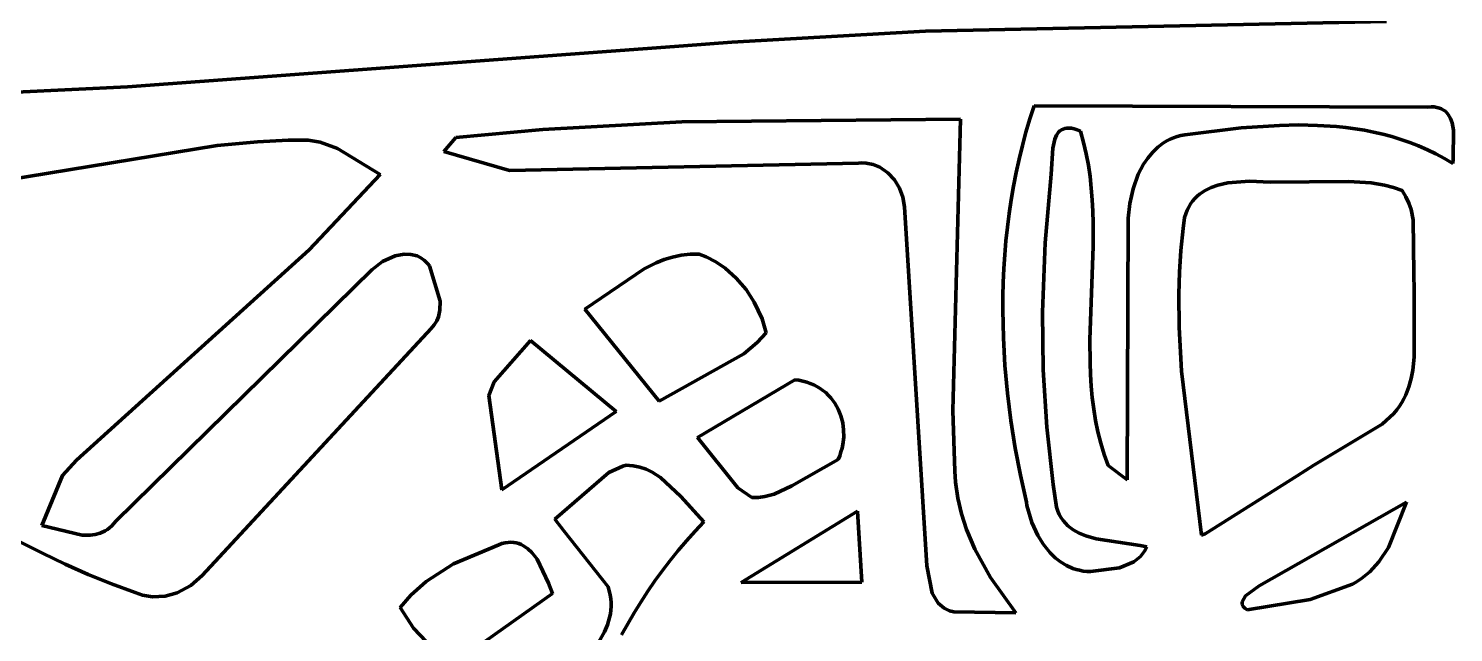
# Model space of a CAD drawing. Header units: millimetres. Extents: x 0 to 14, y 0 to 17.6.
# Drawn here: x 9.895 to 11.769, y 11.856 to 12.651 of the extents above; entities that cross this region are included whole.
import ezdxf

# ---------------------------------------------------------------- set-up
doc = ezdxf.new("R2010")
doc.units = ezdxf.units.MM
doc.layers.add('color#010506ff', color=7, linetype='CONTINUOUS', lineweight=100)
doc.layers.add('color#ffffffff', color=7, linetype='CONTINUOUS', lineweight=100)

msp = doc.modelspace()

# ---------------------------------------------------------------- linework, layer by layer
at = {"layer": 'color#010506ff'}
for p, q in [((10.8199, 12.6327), (11.0746, 12.6474)), ((11.0746, 12.6474), (11.6804, 12.66)), ((10.0256, 12.5739), (10.7563, 12.6279)), ((10.7563, 12.6279), (10.8199, 12.6327)), ((9.8792, 12.5669), (10.0256, 12.5739)), ((11.2173, 12.5492), (11.2117, 12.5318)), ((11.7349, 12.5474), (11.2173, 12.5492)), ((11.7392, 12.5476), (11.7349, 12.5474)), ((11.7432, 12.5475), (11.7392, 12.5476)), ((11.7468, 12.5469), (11.7432, 12.5475)), ((11.7501, 12.5461), (11.7468, 12.5469)), ((11.753, 12.545), (11.7501, 12.5461)), ((11.7557, 12.5435), (11.753, 12.545)), ((11.758, 12.5418), (11.7557, 12.5435)), ((11.7601, 12.5398), (11.758, 12.5418)), ((11.7619, 12.5375), (11.7601, 12.5398)), ((11.7648, 12.5325), (11.7619, 12.5375)), ((11.7669, 12.5266), (11.7648, 12.5325)), ((10.5714, 12.5178), (10.4573, 12.5073)), ((10.7542, 12.528), (10.5714, 12.5178)), ((11.1206, 12.5316), (10.7542, 12.528)), ((11.1105, 12.1483), (11.1206, 12.5316)), ((11.2066, 12.5143), (11.2019, 12.4966)), ((11.2117, 12.5318), (11.2066, 12.5143)), ((11.2467, 12.5102), (11.2496, 12.5144)), ((11.2496, 12.5144), (11.2513, 12.516)), ((11.2513, 12.516), (11.2532, 12.5174)), ((11.2532, 12.5174), (11.2554, 12.5185)), ((11.2554, 12.5185), (11.2578, 12.5193)), ((11.2578, 12.5193), (11.2604, 12.5197)), ((11.2604, 12.5197), (11.2634, 12.5198)), ((11.2634, 12.5198), (11.2666, 12.5194)), ((11.2666, 12.5194), (11.2701, 12.5187)), ((11.2701, 12.5187), (11.274, 12.5175)), ((11.274, 12.5175), (11.2782, 12.5158)), ((11.2782, 12.5158), (11.2823, 12.5009)), ((11.4154, 12.511), (11.4896, 12.5199)), ((11.4896, 12.5199), (11.5398, 12.5233)), ((11.5398, 12.5233), (11.5649, 12.5238)), ((11.5649, 12.5238), (11.5899, 12.5233)), ((11.5899, 12.5233), (11.6148, 12.5217)), ((11.6148, 12.5217), (11.6271, 12.5204)), ((11.6271, 12.5204), (11.6394, 12.5188)), ((11.6394, 12.5188), (11.6516, 12.5168)), ((11.6516, 12.5168), (11.6637, 12.5145)), ((11.6637, 12.5145), (11.6758, 12.5117)), ((11.7687, 12.5169), (11.7669, 12.5266)), ((11.7681, 12.479), (11.7687, 12.5169)), ((10.1433, 12.497), (9.8656, 12.4511)), ((10.1966, 12.5018), (10.1433, 12.497)), ((10.2368, 12.5037), (10.1966, 12.5018)), ((10.2503, 12.5039), (10.2368, 12.5037)), ((10.2629, 12.5039), (10.2503, 12.5039)), ((10.2789, 12.5013), (10.2629, 12.5039)), ((10.3017, 12.493), (10.2789, 12.5013)), ((10.4573, 12.5073), (10.4412, 12.4888)), ((11.2019, 12.4966), (11.1976, 12.4789)), ((11.242, 12.4935), (11.2446, 12.5053)), ((11.2446, 12.5053), (11.2467, 12.5102)), ((11.2823, 12.5009), (11.2858, 12.486)), ((11.3799, 12.4945), (11.3876, 12.5003)), ((11.3876, 12.5003), (11.3918, 12.5028)), ((11.3918, 12.5028), (11.3961, 12.505)), ((11.3961, 12.505), (11.4006, 12.507)), ((11.4006, 12.507), (11.4054, 12.5086)), ((11.4054, 12.5086), (11.4103, 12.51)), ((11.4103, 12.51), (11.4154, 12.511)), ((11.6758, 12.5117), (11.6877, 12.5085)), ((11.6877, 12.5085), (11.6995, 12.5049)), ((11.6995, 12.5049), (11.7113, 12.5008)), ((11.7113, 12.5008), (11.7229, 12.4963)), ((11.7229, 12.4963), (11.7343, 12.4913)), ((10.3578, 12.4587), (10.3017, 12.493)), ((10.4412, 12.4888), (10.5279, 12.4638)), ((11.1976, 12.4789), (11.1938, 12.4612)), ((11.2398, 12.4593), (11.242, 12.4935)), ((11.2858, 12.486), (11.2887, 12.4709)), ((11.3613, 12.4721), (11.3668, 12.4803)), ((11.3668, 12.4803), (11.373, 12.4878)), ((11.373, 12.4878), (11.3799, 12.4945)), ((11.7343, 12.4913), (11.7456, 12.4857)), ((11.7456, 12.4857), (11.7568, 12.4797)), ((11.7568, 12.4797), (11.7678, 12.4731)), ((11.7678, 12.4731), (11.7681, 12.479)), ((10.2643, 12.3596), (10.3578, 12.4587)), ((10.5279, 12.4638), (10.9866, 12.4735)), ((10.9866, 12.4735), (10.99, 12.4738)), ((10.99, 12.4738), (10.9966, 12.4736)), ((10.9966, 12.4736), (11.0059, 12.4717)), ((11.0059, 12.4717), (11.0147, 12.4681)), ((11.0147, 12.4681), (11.0251, 12.461)), ((11.0251, 12.461), (11.0338, 12.4518)), ((11.1938, 12.4612), (11.1903, 12.4433)), ((11.2317, 12.3687), (11.2398, 12.4593)), ((11.2887, 12.4709), (11.2909, 12.4559)), ((11.3474, 12.4399), (11.3543, 12.4589)), ((11.3543, 12.4589), (11.3613, 12.4721)), ((11.0338, 12.4518), (11.0406, 12.4409)), ((11.0406, 12.4409), (11.045, 12.4288)), ((11.1903, 12.4433), (11.1873, 12.4254)), ((11.2909, 12.4559), (11.2926, 12.4407)), ((11.2926, 12.4407), (11.2938, 12.4255)), ((11.3431, 12.4204), (11.3474, 12.4399)), ((11.4502, 12.4415), (11.4423, 12.4376)), ((11.4587, 12.4446), (11.4502, 12.4415)), ((11.4722, 12.4477), (11.4587, 12.4446)), ((11.5005, 12.4499), (11.4722, 12.4477)), ((11.5278, 12.4487), (11.5005, 12.4499)), ((11.6305, 12.4495), (11.5278, 12.4487)), ((11.6605, 12.4477), (11.6305, 12.4495)), ((11.6781, 12.4446), (11.6605, 12.4477)), ((11.6897, 12.4415), (11.6781, 12.4446)), ((11.7012, 12.4375), (11.6897, 12.4415)), ((11.045, 12.4288), (11.0469, 12.4161)), ((11.1873, 12.4254), (11.1846, 12.4074)), ((11.2938, 12.4255), (11.2946, 12.4103)), ((11.3412, 12.4011), (11.3431, 12.4204)), ((11.423, 12.4199), (11.4207, 12.4159)), ((11.4257, 12.4235), (11.423, 12.4199)), ((11.4286, 12.4269), (11.4257, 12.4235)), ((11.4317, 12.43), (11.4286, 12.4269)), ((11.435, 12.4328), (11.4317, 12.43)), ((11.4423, 12.4376), (11.435, 12.4328)), ((11.7061, 12.4294), (11.7012, 12.4375)), ((11.71, 12.4211), (11.7061, 12.4294)), ((11.713, 12.4125), (11.71, 12.4211)), ((11.0469, 12.4161), (11.0763, 11.9439)), ((11.1846, 12.4074), (11.1823, 12.3894)), ((11.2946, 12.4103), (11.2951, 12.395)), ((11.3397, 12.0571), (11.3412, 12.4011)), ((11.4152, 12.4021), (11.4133, 12.3877)), ((11.4167, 12.4071), (11.4152, 12.4021)), ((11.4186, 12.4116), (11.4167, 12.4071)), ((11.4207, 12.4159), (11.4186, 12.4116)), ((11.7158, 12.3991), (11.713, 12.4125)), ((11.1823, 12.3894), (11.1804, 12.3713)), ((11.2951, 12.395), (11.295, 12.3644)), ((11.4133, 12.3877), (11.4104, 12.3589)), ((11.7164, 12.3286), (11.7158, 12.3991)), ((11.1804, 12.3713), (11.1788, 12.3531)), ((11.2284, 12.2777), (11.2317, 12.3687)), ((11.295, 12.3644), (11.2908, 12.2414)), ((9.9585, 12.0827), (10.2643, 12.3596)), ((10.3774, 12.3516), (10.3606, 12.3442)), ((10.3892, 12.3537), (10.3774, 12.3516)), ((10.3979, 12.3535), (10.3892, 12.3537)), ((10.4062, 12.3515), (10.3979, 12.3535)), ((10.4114, 12.349), (10.4062, 12.3515)), ((10.4162, 12.3457), (10.4114, 12.349)), ((10.4206, 12.3413), (10.4162, 12.3457)), ((10.7312, 12.3467), (10.7204, 12.3424)), ((10.7422, 12.35), (10.7312, 12.3467)), ((10.7535, 12.3524), (10.7422, 12.35)), ((10.7652, 12.3537), (10.7535, 12.3524)), ((10.7711, 12.3538), (10.7652, 12.3537)), ((10.7771, 12.3537), (10.7711, 12.3538)), ((10.7862, 12.3503), (10.7771, 12.3537)), ((10.7991, 12.3437), (10.7862, 12.3503)), ((11.1788, 12.3531), (11.1777, 12.335)), ((11.4104, 12.3589), (11.4086, 12.33)), ((10.3468, 12.3334), (10.0104, 12.0026)), ((10.3606, 12.3442), (10.3468, 12.3334)), ((10.4226, 12.3386), (10.4206, 12.3413)), ((10.4364, 12.2919), (10.4226, 12.3386)), ((10.7047, 12.3346), (10.6268, 12.2816)), ((10.7204, 12.3424), (10.7047, 12.3346)), ((10.8112, 12.3355), (10.7991, 12.3437)), ((10.8259, 12.3224), (10.8112, 12.3355)), ((11.1777, 12.335), (11.1769, 12.3168)), ((11.4086, 12.33), (11.4077, 12.3011)), ((11.7172, 12.3056), (11.7164, 12.3286)), ((10.8387, 12.3074), (10.8259, 12.3224)), ((10.8495, 12.2908), (10.8387, 12.3074)), ((11.1769, 12.3168), (11.1764, 12.2986)), ((10.4362, 12.28), (10.4364, 12.2919)), ((10.8598, 12.2686), (10.8495, 12.2908)), ((11.1764, 12.2986), (11.1763, 12.2804)), ((11.4077, 12.3011), (11.408, 12.2577)), ((11.7169, 12.2186), (11.7172, 12.3056)), ((10.432, 12.2661), (10.4343, 12.2715)), ((10.4343, 12.2715), (10.4362, 12.28)), ((10.6268, 12.2816), (10.7243, 12.1605)), ((11.1763, 12.2804), (11.1765, 12.2621)), ((11.2295, 12.2019), (11.2284, 12.2777)), ((10.1238, 11.9312), (10.4247, 12.256)), ((10.4247, 12.256), (10.4288, 12.2609)), ((10.4288, 12.2609), (10.432, 12.2661)), ((10.8653, 12.2504), (10.8598, 12.2686)), ((11.1765, 12.2621), (11.177, 12.2439)), ((11.408, 12.2577), (11.4111, 12.1999)), ((10.5553, 12.2404), (10.5075, 12.1859)), ((10.6681, 12.1468), (10.5553, 12.2404)), ((10.8357, 12.2229), (10.8533, 12.2377)), ((10.8533, 12.2377), (10.8653, 12.2504)), ((11.177, 12.2439), (11.1779, 12.2257)), ((11.2908, 12.2414), (11.291, 12.2108)), ((10.7394, 12.1688), (10.8357, 12.2229)), ((11.1779, 12.2257), (11.1791, 12.2075)), ((11.7152, 12.2015), (11.7169, 12.2186)), ((11.1791, 12.2075), (11.1824, 12.1712)), ((11.2341, 12.1263), (11.2295, 12.2019)), ((11.291, 12.2108), (11.2915, 12.1955)), ((11.2915, 12.1955), (11.2925, 12.1804)), ((11.4111, 12.1999), (11.4375, 11.9841)), ((11.7131, 12.1903), (11.7152, 12.2015)), ((10.5075, 12.1859), (10.5007, 12.1681)), ((10.903, 12.1887), (10.7748, 12.1126)), ((10.9083, 12.188), (10.903, 12.1887)), ((10.9135, 12.1869), (10.9083, 12.188)), ((10.9184, 12.1856), (10.9135, 12.1869)), ((10.9231, 12.1839), (10.9184, 12.1856)), ((10.9276, 12.182), (10.9231, 12.1839)), ((10.9319, 12.1798), (10.9276, 12.182)), ((10.936, 12.1773), (10.9319, 12.1798)), ((10.9398, 12.1746), (10.936, 12.1773)), ((11.2925, 12.1804), (11.2938, 12.1652)), ((11.706, 12.1689), (11.7101, 12.1794)), ((11.7101, 12.1794), (11.7131, 12.1903)), ((10.5007, 12.1681), (10.5177, 12.0437)), ((10.7243, 12.1605), (10.7394, 12.1688)), ((10.9434, 12.1717), (10.9398, 12.1746)), ((10.9468, 12.1685), (10.9434, 12.1717)), ((10.95, 12.1651), (10.9468, 12.1685)), ((10.9555, 12.1578), (10.95, 12.1651)), ((10.96, 12.1498), (10.9555, 12.1578)), ((11.1824, 12.1712), (11.1869, 12.135)), ((11.2938, 12.1652), (11.2957, 12.1501)), ((11.6976, 12.1539), (11.7007, 12.1588)), ((11.7007, 12.1588), (11.7035, 12.1638)), ((11.7035, 12.1638), (11.706, 12.1689)), ((10.5177, 12.0437), (10.6681, 12.1468)), ((10.9634, 12.1412), (10.96, 12.1498)), ((10.9658, 12.1322), (10.9634, 12.1412)), ((11.113, 12.0685), (11.1105, 12.1483)), ((11.2957, 12.1501), (11.2982, 12.1351)), ((11.6748, 12.1302), (11.6903, 12.1444)), ((11.6903, 12.1444), (11.6941, 12.1491)), ((11.6941, 12.1491), (11.6976, 12.1539)), ((10.967, 12.1228), (10.9658, 12.1322)), ((10.9671, 12.1132), (10.967, 12.1228)), ((11.1869, 12.135), (11.1926, 12.0989)), ((11.2423, 12.0509), (11.2341, 12.1263)), ((11.2982, 12.1351), (11.3012, 12.1202)), ((11.3012, 12.1202), (11.305, 12.1053)), ((11.5849, 12.0765), (11.6748, 12.1302)), ((10.7748, 12.1126), (10.8281, 12.0466)), ((10.9649, 12.0986), (10.9659, 12.1035)), ((10.9659, 12.1035), (10.9671, 12.1132)), ((11.305, 12.1053), (11.3094, 12.0905)), ((9.9401, 12.0626), (9.9585, 12.0827)), ((10.8991, 12.0493), (10.9598, 12.0839)), ((10.9598, 12.0839), (10.9618, 12.0888)), ((10.9618, 12.0888), (10.9635, 12.0937)), ((10.9635, 12.0937), (10.9649, 12.0986)), ((11.1926, 12.0989), (11.1994, 12.0632)), ((11.3094, 12.0905), (11.3146, 12.0758)), ((10.6583, 12.0666), (10.5873, 12.0053)), ((10.6769, 12.075), (10.6583, 12.0666)), ((10.6809, 12.0762), (10.6769, 12.075)), ((10.6856, 12.0761), (10.6809, 12.0762)), ((10.6902, 12.0756), (10.6856, 12.0761)), ((10.699, 12.0738), (10.6902, 12.0756)), ((10.7073, 12.071), (10.699, 12.0738)), ((10.7152, 12.0672), (10.7073, 12.071)), ((10.7263, 12.06), (10.7152, 12.0672)), ((11.1139, 12.0541), (11.113, 12.0685)), ((11.3146, 12.0758), (11.3397, 12.0571)), ((11.563, 12.0623), (11.5849, 12.0765)), ((9.9128, 11.997), (9.9401, 12.0626)), ((10.7529, 12.0351), (10.7263, 12.06)), ((10.8281, 12.0466), (10.8463, 12.0338)), ((10.8757, 12.0384), (10.8991, 12.0493)), ((11.117, 12.0328), (11.1139, 12.0541)), ((11.1994, 12.0632), (11.2072, 12.0277)), ((11.2466, 12.0209), (11.2423, 12.0509)), ((11.4422, 11.9861), (11.563, 12.0623)), ((10.7834, 12.0017), (10.7529, 12.0351)), ((10.8463, 12.0338), (10.855, 12.034)), ((10.855, 12.034), (10.8635, 12.0351)), ((10.8635, 12.0351), (10.8757, 12.0384)), ((11.122, 12.0121), (11.117, 12.0328)), ((11.2072, 12.0277), (11.208, 12.0233)), ((11.7067, 12.0278), (11.5134, 11.9175)), ((11.6833, 11.9681), (11.7067, 12.0278)), ((10.9853, 12.0159), (10.8321, 11.9218)), ((10.991, 11.9223), (10.9853, 12.0159)), ((11.1285, 11.9919), (11.122, 12.0121)), ((11.208, 12.0233), (11.2145, 12.0011)), ((11.2484, 12.016), (11.2466, 12.0209)), ((11.2505, 12.0114), (11.2484, 12.016)), ((11.2529, 12.0072), (11.2505, 12.0114)), ((9.966, 11.9843), (9.9128, 11.997)), ((9.9961, 11.99), (9.9898, 11.9871)), ((9.9991, 11.9919), (9.9961, 11.99)), ((10.0021, 11.9941), (9.9991, 11.9919)), ((10.0049, 11.9966), (10.0021, 11.9941)), ((10.0077, 11.9994), (10.0049, 11.9966)), ((10.0104, 12.0026), (10.0077, 11.9994)), ((10.5873, 12.0053), (10.5993, 11.9899)), ((10.5993, 11.9899), (10.6573, 11.9165)), ((10.7604, 11.9769), (10.7717, 11.9895)), ((10.7717, 11.9895), (10.7834, 12.0017)), ((11.1395, 11.9658), (11.1285, 11.9919)), ((11.2145, 12.0011), (11.2224, 11.9839)), ((11.2556, 12.0034), (11.2529, 12.0072)), ((11.2585, 11.9999), (11.2556, 12.0034)), ((11.2617, 11.9967), (11.2585, 11.9999)), ((11.2652, 11.9938), (11.2617, 11.9967)), ((11.2688, 11.9912), (11.2652, 11.9938)), ((11.2767, 11.9868), (11.2688, 11.9912)), ((9.8842, 11.9757), (9.9137, 11.9605)), ((9.9764, 11.9843), (9.966, 11.9843)), ((9.9832, 11.9853), (9.9764, 11.9843)), ((9.9898, 11.9871), (9.9832, 11.9853)), ((10.5135, 11.9717), (10.4542, 11.9464)), ((10.5178, 11.9732), (10.5135, 11.9717)), ((10.5219, 11.9742), (10.5178, 11.9732)), ((10.5258, 11.9748), (10.5219, 11.9742)), ((10.5296, 11.975), (10.5258, 11.9748)), ((10.5333, 11.9747), (10.5296, 11.975)), ((10.5367, 11.9741), (10.5333, 11.9747)), ((10.5401, 11.9732), (10.5367, 11.9741)), ((10.5432, 11.9719), (10.5401, 11.9732)), ((10.5463, 11.9703), (10.5432, 11.9719)), ((10.5519, 11.9664), (10.5463, 11.9703)), ((10.7495, 11.9641), (10.7604, 11.9769)), ((11.2224, 11.9839), (11.2298, 11.9719)), ((11.2298, 11.9719), (11.2385, 11.961)), ((11.2853, 11.9832), (11.2767, 11.9868)), ((11.299, 11.9793), (11.2853, 11.9832)), ((11.3569, 11.9706), (11.299, 11.9793)), ((11.3657, 11.9687), (11.3569, 11.9706)), ((11.4375, 11.9841), (11.4422, 11.9861)), ((9.9137, 11.9605), (9.9435, 11.9461)), ((10.5571, 11.9614), (10.5519, 11.9664)), ((10.5639, 11.9525), (10.5571, 11.9614)), ((10.5792, 11.9209), (10.5639, 11.9525)), ((10.739, 11.9511), (10.7495, 11.9641)), ((11.1602, 11.9285), (11.1395, 11.9658)), ((11.2385, 11.961), (11.2451, 11.9546)), ((11.2451, 11.9546), (11.2522, 11.949)), ((11.3484, 11.9492), (11.3573, 11.9564)), ((11.3573, 11.9564), (11.3627, 11.9633)), ((11.3627, 11.9633), (11.3657, 11.9687)), ((11.6707, 11.9492), (11.6833, 11.9681)), ((9.9435, 11.9461), (9.9737, 11.9327)), ((9.9737, 11.9327), (10.0044, 11.9202)), ((10.4542, 11.9464), (10.4181, 11.9233)), ((10.719, 11.9242), (10.7288, 11.9377)), ((10.7288, 11.9377), (10.739, 11.9511)), ((11.0763, 11.9439), (11.0832, 11.9079)), ((11.2522, 11.949), (11.26, 11.9443)), ((11.26, 11.9443), (11.2683, 11.9406)), ((11.2683, 11.9406), (11.2726, 11.9391)), ((11.2726, 11.9391), (11.2771, 11.938)), ((11.2771, 11.938), (11.2818, 11.9371)), ((11.2818, 11.9371), (11.2866, 11.9365)), ((11.2866, 11.9365), (11.2916, 11.9363)), ((11.2916, 11.9363), (11.3296, 11.9412)), ((11.3296, 11.9412), (11.3484, 11.9492)), ((11.6478, 11.9273), (11.6585, 11.9359)), ((11.6585, 11.9359), (11.6707, 11.9492)), ((10.0044, 11.9202), (10.0356, 11.9087)), ((10.091, 11.9084), (10.1087, 11.9179)), ((10.1087, 11.9179), (10.1238, 11.9312)), ((10.4181, 11.9233), (10.3982, 11.9055)), ((10.5842, 11.9074), (10.5792, 11.9209)), ((10.6573, 11.9165), (10.6589, 11.9111)), ((10.7095, 11.9104), (10.719, 11.9242)), ((10.8321, 11.9218), (10.991, 11.9223)), ((11.1934, 11.882), (11.1602, 11.9285)), ((11.5134, 11.9175), (11.4953, 11.9043)), ((11.5803, 11.8998), (11.6359, 11.92)), ((11.6359, 11.92), (11.64, 11.9222)), ((11.64, 11.9222), (11.6478, 11.9273)), ((10.0356, 11.9087), (10.0452, 11.9054)), ((10.0452, 11.9054), (10.0584, 11.9033)), ((10.0584, 11.9033), (10.0749, 11.9041)), ((10.0749, 11.9041), (10.091, 11.9084)), ((10.3982, 11.9055), (10.3842, 11.8891)), ((10.4545, 11.8154), (10.5842, 11.9074)), ((10.6589, 11.9111), (10.6601, 11.9059)), ((10.6601, 11.9059), (10.6609, 11.9007)), ((10.6609, 11.9007), (10.6613, 11.8956)), ((10.6613, 11.8956), (10.6613, 11.8906)), ((10.6916, 11.8821), (10.7004, 11.8963)), ((10.7004, 11.8963), (10.7095, 11.9104)), ((11.0832, 11.9079), (11.0913, 11.8949)), ((11.4953, 11.9043), (11.4909, 11.8967)), ((11.4909, 11.8967), (11.4909, 11.893)), ((11.4974, 11.8862), (11.5803, 11.8998)), ((10.3842, 11.8891), (10.4015, 11.862)), ((10.6603, 11.8808), (10.6593, 11.876)), ((10.661, 11.8856), (10.6603, 11.8808)), ((10.6613, 11.8906), (10.661, 11.8856)), ((10.6831, 11.8677), (10.6916, 11.8821)), ((11.0913, 11.8949), (11.099, 11.8883)), ((11.099, 11.8883), (11.1062, 11.8848)), ((11.1062, 11.8848), (11.1117, 11.8833)), ((11.1117, 11.8833), (11.1934, 11.882)), ((11.4909, 11.893), (11.492, 11.8906)), ((11.492, 11.8906), (11.4942, 11.8883)), ((11.4942, 11.8883), (11.4974, 11.8862)), ((10.4015, 11.862), (10.4357, 11.8261)), ((10.6565, 11.8665), (10.6526, 11.8573)), ((10.6593, 11.876), (10.6565, 11.8665)), ((10.675, 11.8531), (10.6831, 11.8677)), ((10.6526, 11.8573), (10.6453, 11.8439))]:
    msp.add_line(p, q, dxfattribs=at)
at = {"layer": 'color#ffffffff'}
for p, q in [((11.0746, 12.6474), (10.8199, 12.6327)), ((11.6804, 12.66), (11.0746, 12.6474)), ((10.7563, 12.6279), (10.0256, 12.5739)), ((10.8199, 12.6327), (10.7563, 12.6279)), ((10.0256, 12.5739), (9.8792, 12.5669)), ((11.2117, 12.5318), (11.2173, 12.5492)), ((11.2173, 12.5492), (11.7349, 12.5474)), ((11.7349, 12.5474), (11.7392, 12.5476)), ((11.7392, 12.5476), (11.7432, 12.5475)), ((11.7432, 12.5475), (11.7468, 12.5469)), ((11.7468, 12.5469), (11.7501, 12.5461)), ((11.7501, 12.5461), (11.753, 12.545)), ((11.753, 12.545), (11.7557, 12.5435)), ((11.7557, 12.5435), (11.758, 12.5418)), ((11.758, 12.5418), (11.7601, 12.5398)), ((11.7601, 12.5398), (11.7619, 12.5375)), ((11.7619, 12.5375), (11.7648, 12.5325)), ((11.7648, 12.5325), (11.7669, 12.5266)), ((10.4573, 12.5073), (10.5714, 12.5178)), ((10.5714, 12.5178), (10.7542, 12.528)), ((10.7542, 12.528), (11.1206, 12.5316)), ((11.1206, 12.5316), (11.1105, 12.1483)), ((11.2019, 12.4966), (11.2066, 12.5143)), ((11.2066, 12.5143), (11.2117, 12.5318)), ((11.2496, 12.5144), (11.2467, 12.5102)), ((11.2513, 12.516), (11.2496, 12.5144)), ((11.2532, 12.5174), (11.2513, 12.516)), ((11.2554, 12.5185), (11.2532, 12.5174)), ((11.2578, 12.5193), (11.2554, 12.5185)), ((11.2604, 12.5197), (11.2578, 12.5193)), ((11.2634, 12.5198), (11.2604, 12.5197)), ((11.2666, 12.5194), (11.2634, 12.5198)), ((11.2701, 12.5187), (11.2666, 12.5194)), ((11.274, 12.5175), (11.2701, 12.5187)), ((11.2782, 12.5158), (11.274, 12.5175)), ((11.2823, 12.5009), (11.2782, 12.5158)), ((11.4896, 12.5199), (11.4154, 12.511)), ((11.5398, 12.5233), (11.4896, 12.5199)), ((11.5649, 12.5238), (11.5398, 12.5233)), ((11.5899, 12.5233), (11.5649, 12.5238)), ((11.6148, 12.5217), (11.5899, 12.5233)), ((11.6271, 12.5204), (11.6148, 12.5217)), ((11.6394, 12.5188), (11.6271, 12.5204)), ((11.6516, 12.5168), (11.6394, 12.5188)), ((11.6637, 12.5145), (11.6516, 12.5168)), ((11.6758, 12.5117), (11.6637, 12.5145)), ((11.7669, 12.5266), (11.7687, 12.5169)), ((11.7687, 12.5169), (11.7681, 12.479)), ((9.8656, 12.4511), (10.1433, 12.497)), ((10.1433, 12.497), (10.1966, 12.5018)), ((10.1966, 12.5018), (10.2368, 12.5037)), ((10.2368, 12.5037), (10.2503, 12.5039)), ((10.2503, 12.5039), (10.2629, 12.5039)), ((10.2629, 12.5039), (10.2789, 12.5013)), ((10.2789, 12.5013), (10.3017, 12.493)), ((10.4412, 12.4888), (10.4573, 12.5073)), ((11.1976, 12.4789), (11.2019, 12.4966)), ((11.2446, 12.5053), (11.242, 12.4935)), ((11.2467, 12.5102), (11.2446, 12.5053)), ((11.2858, 12.486), (11.2823, 12.5009)), ((11.3876, 12.5003), (11.3799, 12.4945)), ((11.3918, 12.5028), (11.3876, 12.5003)), ((11.3961, 12.505), (11.3918, 12.5028)), ((11.4006, 12.507), (11.3961, 12.505)), ((11.4054, 12.5086), (11.4006, 12.507)), ((11.4103, 12.51), (11.4054, 12.5086)), ((11.4154, 12.511), (11.4103, 12.51)), ((11.6877, 12.5085), (11.6758, 12.5117)), ((11.6995, 12.5049), (11.6877, 12.5085)), ((11.7113, 12.5008), (11.6995, 12.5049)), ((11.7229, 12.4963), (11.7113, 12.5008)), ((11.7343, 12.4913), (11.7229, 12.4963)), ((10.3017, 12.493), (10.3578, 12.4587)), ((10.5279, 12.4638), (10.4412, 12.4888)), ((11.1938, 12.4612), (11.1976, 12.4789)), ((11.242, 12.4935), (11.2398, 12.4593)), ((11.2887, 12.4709), (11.2858, 12.486)), ((11.3668, 12.4803), (11.3613, 12.4721)), ((11.373, 12.4878), (11.3668, 12.4803)), ((11.3799, 12.4945), (11.373, 12.4878)), ((11.7456, 12.4857), (11.7343, 12.4913)), ((11.7568, 12.4797), (11.7456, 12.4857)), ((11.7678, 12.4731), (11.7568, 12.4797)), ((11.7681, 12.479), (11.7678, 12.4731)), ((10.3578, 12.4587), (10.2643, 12.3596)), ((10.9866, 12.4735), (10.5279, 12.4638)), ((10.99, 12.4738), (10.9866, 12.4735)), ((10.9966, 12.4736), (10.99, 12.4738)), ((11.0059, 12.4717), (10.9966, 12.4736)), ((11.0147, 12.4681), (11.0059, 12.4717)), ((11.0251, 12.461), (11.0147, 12.4681)), ((11.0338, 12.4518), (11.0251, 12.461)), ((11.1903, 12.4433), (11.1938, 12.4612)), ((11.2398, 12.4593), (11.2317, 12.3687)), ((11.2909, 12.4559), (11.2887, 12.4709)), ((11.3543, 12.4589), (11.3474, 12.4399)), ((11.3613, 12.4721), (11.3543, 12.4589)), ((11.0406, 12.4409), (11.0338, 12.4518)), ((11.045, 12.4288), (11.0406, 12.4409)), ((11.1873, 12.4254), (11.1903, 12.4433)), ((11.2926, 12.4407), (11.2909, 12.4559)), ((11.2938, 12.4255), (11.2926, 12.4407)), ((11.3474, 12.4399), (11.3431, 12.4204)), ((11.4423, 12.4376), (11.4502, 12.4415)), ((11.4502, 12.4415), (11.4587, 12.4446)), ((11.4587, 12.4446), (11.4722, 12.4477)), ((11.4722, 12.4477), (11.5005, 12.4499)), ((11.5005, 12.4499), (11.5278, 12.4487)), ((11.5278, 12.4487), (11.6305, 12.4495)), ((11.6305, 12.4495), (11.6605, 12.4477)), ((11.6605, 12.4477), (11.6781, 12.4446)), ((11.6781, 12.4446), (11.6897, 12.4415)), ((11.6897, 12.4415), (11.7012, 12.4375)), ((11.0469, 12.4161), (11.045, 12.4288)), ((11.1846, 12.4074), (11.1873, 12.4254)), ((11.2946, 12.4103), (11.2938, 12.4255)), ((11.3431, 12.4204), (11.3412, 12.4011)), ((11.4207, 12.4159), (11.423, 12.4199)), ((11.423, 12.4199), (11.4257, 12.4235)), ((11.4257, 12.4235), (11.4286, 12.4269)), ((11.4286, 12.4269), (11.4317, 12.43)), ((11.4317, 12.43), (11.435, 12.4328)), ((11.435, 12.4328), (11.4423, 12.4376)), ((11.7012, 12.4375), (11.7061, 12.4294)), ((11.7061, 12.4294), (11.71, 12.4211)), ((11.71, 12.4211), (11.713, 12.4125)), ((11.0763, 11.9439), (11.0469, 12.4161)), ((11.1823, 12.3894), (11.1846, 12.4074)), ((11.2951, 12.395), (11.2946, 12.4103)), ((11.3412, 12.4011), (11.3397, 12.0571)), ((11.4133, 12.3877), (11.4152, 12.4021)), ((11.4152, 12.4021), (11.4167, 12.4071)), ((11.4167, 12.4071), (11.4186, 12.4116)), ((11.4186, 12.4116), (11.4207, 12.4159)), ((11.713, 12.4125), (11.7158, 12.3991)), ((11.1804, 12.3713), (11.1823, 12.3894)), ((11.295, 12.3644), (11.2951, 12.395)), ((11.4104, 12.3589), (11.4133, 12.3877)), ((11.7158, 12.3991), (11.7164, 12.3286)), ((11.1788, 12.3531), (11.1804, 12.3713)), ((11.2317, 12.3687), (11.2284, 12.2777)), ((11.2908, 12.2414), (11.295, 12.3644)), ((10.2643, 12.3596), (9.9585, 12.0827)), ((10.3606, 12.3442), (10.3774, 12.3516)), ((10.3774, 12.3516), (10.3892, 12.3537)), ((10.3892, 12.3537), (10.3979, 12.3535)), ((10.3979, 12.3535), (10.4062, 12.3515)), ((10.4062, 12.3515), (10.4114, 12.349)), ((10.4114, 12.349), (10.4162, 12.3457)), ((10.4162, 12.3457), (10.4206, 12.3413)), ((10.7204, 12.3424), (10.7312, 12.3467)), ((10.7312, 12.3467), (10.7422, 12.35)), ((10.7422, 12.35), (10.7535, 12.3524)), ((10.7535, 12.3524), (10.7652, 12.3537)), ((10.7652, 12.3537), (10.7711, 12.3538)), ((10.7711, 12.3538), (10.7771, 12.3537)), ((10.7771, 12.3537), (10.7862, 12.3503)), ((10.7862, 12.3503), (10.7991, 12.3437)), ((11.1777, 12.335), (11.1788, 12.3531)), ((11.4086, 12.33), (11.4104, 12.3589)), ((10.0104, 12.0026), (10.3468, 12.3334)), ((10.3468, 12.3334), (10.3606, 12.3442)), ((10.4206, 12.3413), (10.4226, 12.3386)), ((10.4226, 12.3386), (10.4364, 12.2919)), ((10.6268, 12.2816), (10.7047, 12.3346)), ((10.7047, 12.3346), (10.7204, 12.3424)), ((10.7991, 12.3437), (10.8112, 12.3355)), ((10.8112, 12.3355), (10.8259, 12.3224)), ((11.1769, 12.3168), (11.1777, 12.335)), ((11.4077, 12.3011), (11.4086, 12.33)), ((11.7164, 12.3286), (11.7172, 12.3056)), ((10.8259, 12.3224), (10.8387, 12.3074)), ((10.8387, 12.3074), (10.8495, 12.2908)), ((11.1764, 12.2986), (11.1769, 12.3168)), ((10.4364, 12.2919), (10.4362, 12.28)), ((10.8495, 12.2908), (10.8598, 12.2686)), ((11.1763, 12.2804), (11.1764, 12.2986)), ((11.408, 12.2577), (11.4077, 12.3011)), ((11.7172, 12.3056), (11.7169, 12.2186)), ((10.4343, 12.2715), (10.432, 12.2661)), ((10.4362, 12.28), (10.4343, 12.2715)), ((10.7243, 12.1605), (10.6268, 12.2816)), ((11.1765, 12.2621), (11.1763, 12.2804)), ((11.2284, 12.2777), (11.2295, 12.2019)), ((10.4247, 12.256), (10.1238, 11.9312)), ((10.4288, 12.2609), (10.4247, 12.256)), ((10.432, 12.2661), (10.4288, 12.2609)), ((10.8598, 12.2686), (10.8653, 12.2504)), ((11.177, 12.2439), (11.1765, 12.2621)), ((11.4111, 12.1999), (11.408, 12.2577)), ((10.5075, 12.1859), (10.5553, 12.2404)), ((10.5553, 12.2404), (10.6681, 12.1468)), ((10.8533, 12.2377), (10.8357, 12.2229)), ((10.8653, 12.2504), (10.8533, 12.2377)), ((11.1779, 12.2257), (11.177, 12.2439)), ((11.291, 12.2108), (11.2908, 12.2414)), ((10.8357, 12.2229), (10.7394, 12.1688)), ((11.1791, 12.2075), (11.1779, 12.2257)), ((11.7169, 12.2186), (11.7152, 12.2015)), ((11.1824, 12.1712), (11.1791, 12.2075)), ((11.2295, 12.2019), (11.2341, 12.1263)), ((11.2915, 12.1955), (11.291, 12.2108)), ((11.2925, 12.1804), (11.2915, 12.1955)), ((11.4375, 11.9841), (11.4111, 12.1999)), ((11.7152, 12.2015), (11.7131, 12.1903)), ((10.5007, 12.1681), (10.5075, 12.1859)), ((10.7748, 12.1126), (10.903, 12.1887)), ((10.903, 12.1887), (10.9083, 12.188)), ((10.9083, 12.188), (10.9135, 12.1869)), ((10.9135, 12.1869), (10.9184, 12.1856)), ((10.9184, 12.1856), (10.9231, 12.1839)), ((10.9231, 12.1839), (10.9276, 12.182)), ((10.9276, 12.182), (10.9319, 12.1798)), ((10.9319, 12.1798), (10.936, 12.1773)), ((10.936, 12.1773), (10.9398, 12.1746)), ((11.2938, 12.1652), (11.2925, 12.1804)), ((11.7101, 12.1794), (11.706, 12.1689)), ((11.7131, 12.1903), (11.7101, 12.1794)), ((10.5177, 12.0437), (10.5007, 12.1681)), ((10.7394, 12.1688), (10.7243, 12.1605)), ((10.9398, 12.1746), (10.9434, 12.1717)), ((10.9434, 12.1717), (10.9468, 12.1685)), ((10.9468, 12.1685), (10.95, 12.1651)), ((10.95, 12.1651), (10.9555, 12.1578)), ((10.9555, 12.1578), (10.96, 12.1498)), ((11.1869, 12.135), (11.1824, 12.1712)), ((11.2957, 12.1501), (11.2938, 12.1652)), ((11.7007, 12.1588), (11.6976, 12.1539)), ((11.7035, 12.1638), (11.7007, 12.1588)), ((11.706, 12.1689), (11.7035, 12.1638)), ((10.6681, 12.1468), (10.5177, 12.0437)), ((10.96, 12.1498), (10.9634, 12.1412)), ((10.9634, 12.1412), (10.9658, 12.1322)), ((11.1105, 12.1483), (11.113, 12.0685)), ((11.2982, 12.1351), (11.2957, 12.1501)), ((11.6903, 12.1444), (11.6748, 12.1302)), ((11.6941, 12.1491), (11.6903, 12.1444)), ((11.6976, 12.1539), (11.6941, 12.1491)), ((10.9658, 12.1322), (10.967, 12.1228)), ((10.967, 12.1228), (10.9671, 12.1132)), ((11.1926, 12.0989), (11.1869, 12.135)), ((11.2341, 12.1263), (11.2423, 12.0509)), ((11.3012, 12.1202), (11.2982, 12.1351)), ((11.305, 12.1053), (11.3012, 12.1202)), ((11.6748, 12.1302), (11.5849, 12.0765)), ((10.8281, 12.0466), (10.7748, 12.1126)), ((10.9659, 12.1035), (10.9649, 12.0986)), ((10.9671, 12.1132), (10.9659, 12.1035)), ((11.3094, 12.0905), (11.305, 12.1053)), ((9.9585, 12.0827), (9.9401, 12.0626)), ((10.9598, 12.0839), (10.8991, 12.0493)), ((10.9618, 12.0888), (10.9598, 12.0839)), ((10.9635, 12.0937), (10.9618, 12.0888)), ((10.9649, 12.0986), (10.9635, 12.0937)), ((11.1994, 12.0632), (11.1926, 12.0989)), ((11.3146, 12.0758), (11.3094, 12.0905)), ((10.5873, 12.0053), (10.6583, 12.0666)), ((10.6583, 12.0666), (10.6769, 12.075)), ((10.6769, 12.075), (10.6809, 12.0762)), ((10.6809, 12.0762), (10.6856, 12.0761)), ((10.6856, 12.0761), (10.6902, 12.0756)), ((10.6902, 12.0756), (10.699, 12.0738)), ((10.699, 12.0738), (10.7073, 12.071)), ((10.7073, 12.071), (10.7152, 12.0672)), ((10.7152, 12.0672), (10.7263, 12.06)), ((11.113, 12.0685), (11.1139, 12.0541)), ((11.3397, 12.0571), (11.3146, 12.0758)), ((11.5849, 12.0765), (11.563, 12.0623)), ((9.9401, 12.0626), (9.9128, 11.997)), ((10.7263, 12.06), (10.7529, 12.0351)), ((10.8463, 12.0338), (10.8281, 12.0466)), ((10.8991, 12.0493), (10.8757, 12.0384)), ((11.1139, 12.0541), (11.117, 12.0328)), ((11.2072, 12.0277), (11.1994, 12.0632)), ((11.2423, 12.0509), (11.2466, 12.0209)), ((11.563, 12.0623), (11.4422, 11.9861)), ((10.7529, 12.0351), (10.7834, 12.0017)), ((10.855, 12.034), (10.8463, 12.0338)), ((10.8635, 12.0351), (10.855, 12.034)), ((10.8757, 12.0384), (10.8635, 12.0351)), ((11.117, 12.0328), (11.122, 12.0121)), ((11.208, 12.0233), (11.2072, 12.0277)), ((11.5134, 11.9175), (11.7067, 12.0278)), ((11.7067, 12.0278), (11.6833, 11.9681)), ((10.8321, 11.9218), (10.9853, 12.0159)), ((10.9853, 12.0159), (10.991, 11.9223)), ((11.122, 12.0121), (11.1285, 11.9919)), ((11.2145, 12.0011), (11.208, 12.0233)), ((11.2466, 12.0209), (11.2484, 12.016)), ((11.2484, 12.016), (11.2505, 12.0114)), ((11.2505, 12.0114), (11.2529, 12.0072)), ((9.9128, 11.997), (9.966, 11.9843)), ((9.9898, 11.9871), (9.9961, 11.99)), ((9.9961, 11.99), (9.9991, 11.9919)), ((9.9991, 11.9919), (10.0021, 11.9941)), ((10.0021, 11.9941), (10.0049, 11.9966)), ((10.0049, 11.9966), (10.0077, 11.9994)), ((10.0077, 11.9994), (10.0104, 12.0026)), ((10.5993, 11.9899), (10.5873, 12.0053)), ((10.6573, 11.9165), (10.5993, 11.9899)), ((10.7717, 11.9895), (10.7604, 11.9769)), ((10.7834, 12.0017), (10.7717, 11.9895)), ((11.1285, 11.9919), (11.1395, 11.9658)), ((11.2224, 11.9839), (11.2145, 12.0011)), ((11.2529, 12.0072), (11.2556, 12.0034)), ((11.2556, 12.0034), (11.2585, 11.9999)), ((11.2585, 11.9999), (11.2617, 11.9967)), ((11.2617, 11.9967), (11.2652, 11.9938)), ((11.2652, 11.9938), (11.2688, 11.9912)), ((11.2688, 11.9912), (11.2767, 11.9868)), ((9.9137, 11.9605), (9.8842, 11.9757)), ((9.966, 11.9843), (9.9764, 11.9843)), ((9.9764, 11.9843), (9.9832, 11.9853)), ((9.9832, 11.9853), (9.9898, 11.9871)), ((10.4542, 11.9464), (10.5135, 11.9717)), ((10.5135, 11.9717), (10.5178, 11.9732)), ((10.5178, 11.9732), (10.5219, 11.9742)), ((10.5219, 11.9742), (10.5258, 11.9748)), ((10.5258, 11.9748), (10.5296, 11.975)), ((10.5296, 11.975), (10.5333, 11.9747)), ((10.5333, 11.9747), (10.5367, 11.9741)), ((10.5367, 11.9741), (10.5401, 11.9732)), ((10.5401, 11.9732), (10.5432, 11.9719)), ((10.5432, 11.9719), (10.5463, 11.9703)), ((10.5463, 11.9703), (10.5519, 11.9664)), ((10.7604, 11.9769), (10.7495, 11.9641)), ((11.2298, 11.9719), (11.2224, 11.9839)), ((11.2385, 11.961), (11.2298, 11.9719)), ((11.2767, 11.9868), (11.2853, 11.9832)), ((11.2853, 11.9832), (11.299, 11.9793)), ((11.299, 11.9793), (11.3569, 11.9706)), ((11.3569, 11.9706), (11.3657, 11.9687)), ((11.4422, 11.9861), (11.4375, 11.9841)), ((9.9435, 11.9461), (9.9137, 11.9605)), ((10.5519, 11.9664), (10.5571, 11.9614)), ((10.5571, 11.9614), (10.5639, 11.9525)), ((10.5639, 11.9525), (10.5792, 11.9209)), ((10.7495, 11.9641), (10.739, 11.9511)), ((11.1395, 11.9658), (11.1602, 11.9285)), ((11.2451, 11.9546), (11.2385, 11.961)), ((11.2522, 11.949), (11.2451, 11.9546)), ((11.3573, 11.9564), (11.3484, 11.9492)), ((11.3627, 11.9633), (11.3573, 11.9564)), ((11.3657, 11.9687), (11.3627, 11.9633)), ((11.6833, 11.9681), (11.6707, 11.9492)), ((9.9737, 11.9327), (9.9435, 11.9461)), ((10.0044, 11.9202), (9.9737, 11.9327)), ((10.4181, 11.9233), (10.4542, 11.9464)), ((10.7288, 11.9377), (10.719, 11.9242)), ((10.739, 11.9511), (10.7288, 11.9377)), ((11.0832, 11.9079), (11.0763, 11.9439)), ((11.26, 11.9443), (11.2522, 11.949)), ((11.2683, 11.9406), (11.26, 11.9443)), ((11.2726, 11.9391), (11.2683, 11.9406)), ((11.2771, 11.938), (11.2726, 11.9391)), ((11.2818, 11.9371), (11.2771, 11.938)), ((11.2866, 11.9365), (11.2818, 11.9371)), ((11.2916, 11.9363), (11.2866, 11.9365)), ((11.3296, 11.9412), (11.2916, 11.9363)), ((11.3484, 11.9492), (11.3296, 11.9412)), ((11.6585, 11.9359), (11.6478, 11.9273)), ((11.6707, 11.9492), (11.6585, 11.9359)), ((10.0356, 11.9087), (10.0044, 11.9202)), ((10.1087, 11.9179), (10.091, 11.9084)), ((10.1238, 11.9312), (10.1087, 11.9179)), ((10.3982, 11.9055), (10.4181, 11.9233)), ((10.5792, 11.9209), (10.5842, 11.9074)), ((10.6589, 11.9111), (10.6573, 11.9165)), ((10.719, 11.9242), (10.7095, 11.9104)), ((10.991, 11.9223), (10.8321, 11.9218)), ((11.1602, 11.9285), (11.1934, 11.882)), ((11.4953, 11.9043), (11.5134, 11.9175)), ((11.6359, 11.92), (11.5803, 11.8998)), ((11.64, 11.9222), (11.6359, 11.92)), ((11.6478, 11.9273), (11.64, 11.9222)), ((10.0452, 11.9054), (10.0356, 11.9087)), ((10.0584, 11.9033), (10.0452, 11.9054)), ((10.0749, 11.9041), (10.0584, 11.9033)), ((10.091, 11.9084), (10.0749, 11.9041)), ((10.3842, 11.8891), (10.3982, 11.9055)), ((10.5842, 11.9074), (10.4545, 11.8154)), ((10.6601, 11.9059), (10.6589, 11.9111)), ((10.6609, 11.9007), (10.6601, 11.9059)), ((10.6613, 11.8956), (10.6609, 11.9007)), ((10.6613, 11.8906), (10.6613, 11.8956)), ((10.7004, 11.8963), (10.6916, 11.8821)), ((10.7095, 11.9104), (10.7004, 11.8963)), ((11.0913, 11.8949), (11.0832, 11.9079)), ((11.4909, 11.8967), (11.4953, 11.9043)), ((11.4909, 11.893), (11.4909, 11.8967)), ((11.5803, 11.8998), (11.4974, 11.8862)), ((10.4015, 11.862), (10.3842, 11.8891)), ((10.6593, 11.876), (10.6603, 11.8808)), ((10.6603, 11.8808), (10.661, 11.8856)), ((10.661, 11.8856), (10.6613, 11.8906)), ((10.6916, 11.8821), (10.6831, 11.8677)), ((11.099, 11.8883), (11.0913, 11.8949)), ((11.1062, 11.8848), (11.099, 11.8883)), ((11.1117, 11.8833), (11.1062, 11.8848)), ((11.1934, 11.882), (11.1117, 11.8833)), ((11.492, 11.8906), (11.4909, 11.893)), ((11.4942, 11.8883), (11.492, 11.8906)), ((11.4974, 11.8862), (11.4942, 11.8883)), ((10.4357, 11.8261), (10.4015, 11.862)), ((10.6526, 11.8573), (10.6565, 11.8665)), ((10.6565, 11.8665), (10.6593, 11.876)), ((10.6831, 11.8677), (10.675, 11.8531)), ((10.6453, 11.8439), (10.6526, 11.8573))]:
    msp.add_line(p, q, dxfattribs=at)

doc.saveas('drawing.dxf')
